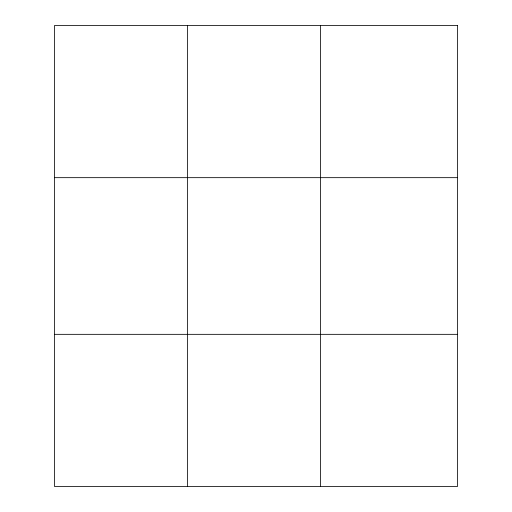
<?xml version="1.0" encoding="UTF-8"?>
<svg xmlns="http://www.w3.org/2000/svg" width="512" height="512" viewBox="0 0 512 512"><rect width="100%" height="100%" fill="white"/><g stroke="black" fill="none" stroke-linecap="round" stroke-linejoin="round"><path stroke-width="0.77" d="M187.462 486.4L187.462 25.6M320.506 486.4L320.506 25.6M54.413 177.664L457.587 177.664M54.413 334.336L457.587 334.336M457.587 25.6L457.587 486.4L54.413 486.4L54.413 25.6L457.587 25.6"/></g></svg>
